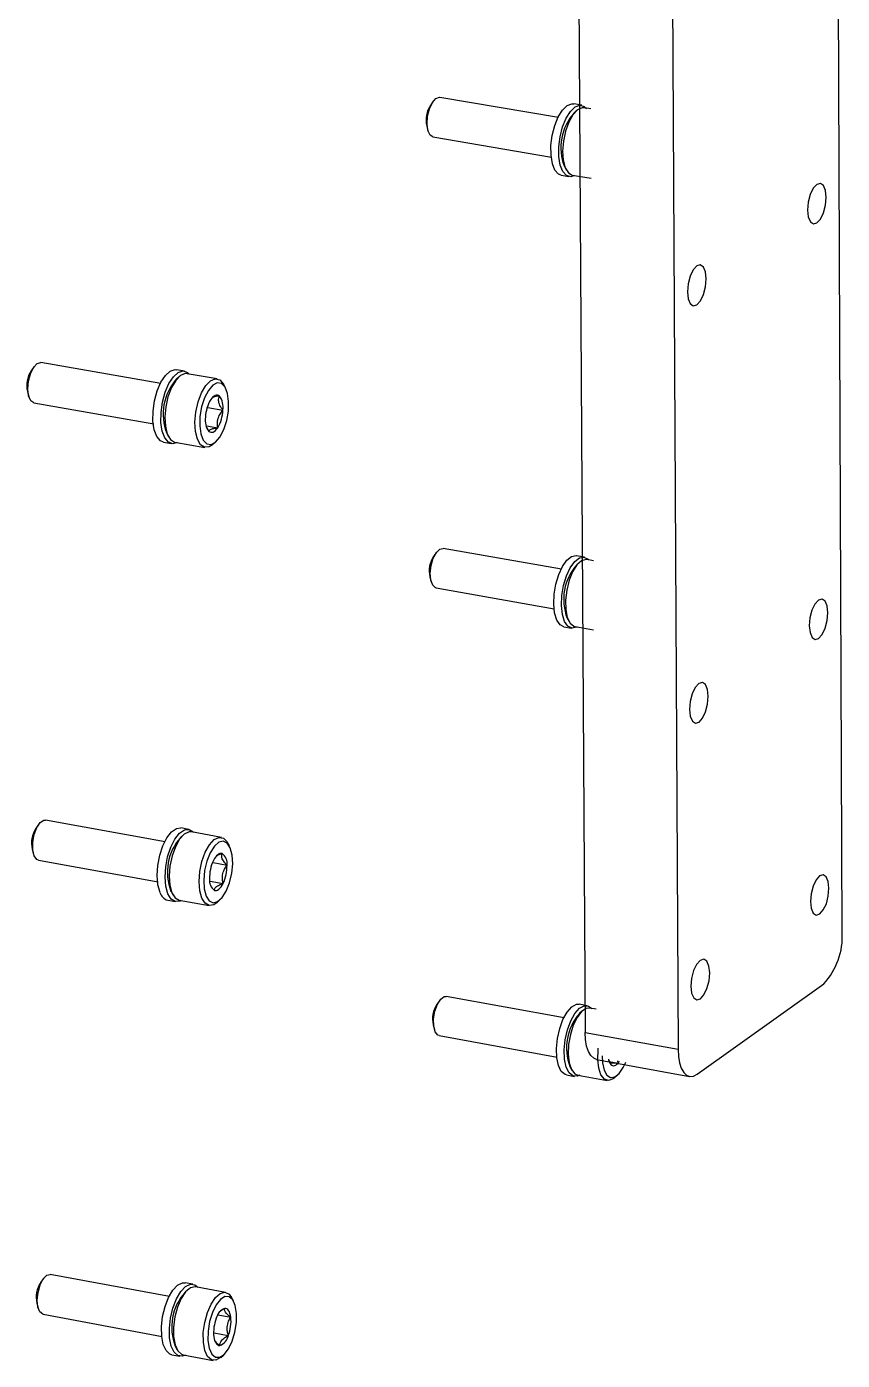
# Model space of a CAD drawing. Header units: millimetres. Extents: x 0 to 279, y 0 to 216.
# Drawn here: x 135.78 to 152.75, y 73.7 to 101.47 of the extents above; entities that cross this region are included whole.
import ezdxf

# ---------------------------------------------------------------- set-up
doc = ezdxf.new("R2010")
doc.units = ezdxf.units.MM

msp = doc.modelspace()

# ---------------------------------------------------------------- linework, layer by layer
at = {"color": 7, "linetype": 'Continuous', "lineweight": 25}
for p, q in [((152.749, 82.605), (152.661, 105.025)), ((147.267, 103.06), (147.402, 80.526)), ((149.217, 102.729), (149.335, 80.175)), ((146.848, 99.572), (144.379, 99.995)), ((144.242, 99.916), (144.181, 99.827)), ((147.33, 99.829), (147.166, 99.857)), ((147.231, 99.726), (147.171, 99.672)), ((147.521, 99.754), (147.386, 99.777)), ((144.105, 99.403), (144.132, 99.301)), ((144.232, 99.172), (146.701, 98.748)), ((146.901, 98.374), (147.065, 98.346)), ((146.971, 98.555), (147.01, 98.485)), ((147.135, 98.376), (147.524, 98.309)), ((138.577, 94.034), (136.08, 94.472)), ((135.938, 94.389), (135.877, 94.3)), ((139.066, 94.294), (138.9, 94.323)), ((138.962, 94.188), (138.902, 94.133)), ((139.748, 94.131), (139.123, 94.241)), ((135.8, 93.869), (135.826, 93.766)), ((139.917, 93.949), (139.878, 94.02)), ((135.929, 93.635), (138.427, 93.196)), ((139.554, 93.536), (139.866, 93.482)), ((139.524, 93.155), (139.757, 93.114)), ((138.629, 92.815), (138.795, 92.786)), ((138.698, 92.999), (138.736, 92.927)), ((138.867, 92.817), (139.492, 92.707)), ((139.652, 92.76), (139.713, 92.815)), ((146.907, 90.168), (144.446, 90.603)), ((144.31, 90.522), (144.249, 90.434)), ((147.386, 90.422), (147.223, 90.451)), ((147.289, 90.317), (147.228, 90.264)), ((147.577, 90.346), (147.442, 90.37)), ((144.173, 90.011), (144.199, 89.909)), ((144.299, 89.782), (146.759, 89.347)), ((147.028, 89.151), (147.066, 89.08)), ((146.958, 88.973), (147.121, 88.944)), ((147.191, 88.974), (147.579, 88.905)), ((136.037, 84.861), (135.976, 84.773)), ((138.667, 84.496), (136.178, 84.945)), ((139.154, 84.753), (138.989, 84.783)), ((139.833, 84.587), (139.21, 84.7)), ((139.051, 84.644), (138.99, 84.59)), ((140.001, 84.408), (139.963, 84.479)), ((135.898, 84.344), (135.924, 84.24)), ((136.027, 84.111), (138.516, 83.661)), ((139.66, 84.06), (139.951, 84.008)), ((139.602, 83.673), (139.87, 83.625)), ((138.786, 83.46), (138.824, 83.388)), ((138.717, 83.28), (138.882, 83.25)), ((138.954, 83.28), (139.577, 83.167)), ((139.736, 83.223), (139.797, 83.277)), ((149.73, 79.655), (152.367, 81.537)), ((144.377, 81.194), (144.316, 81.108)), ((146.965, 80.831), (144.512, 81.276)), ((147.443, 81.082), (147.28, 81.112)), ((147.346, 80.975), (147.285, 80.923)), ((147.632, 81.006), (147.498, 81.03)), ((144.24, 80.686), (144.266, 80.583)), ((144.365, 80.459), (146.817, 80.013)), ((147.402, 80.526), (149.335, 80.175)), ((147.085, 79.813), (147.123, 79.742)), ((147.641, 79.962), (149.573, 79.61)), ((147.904, 79.919), (148.087, 79.886)), ((148.087, 79.886), (148.085, 79.933)), ((147.014, 79.639), (147.177, 79.609)), ((147.247, 79.638), (147.861, 79.527)), ((148.013, 79.582), (148.073, 79.634)), ((136.135, 75.402), (136.074, 75.315)), ((138.756, 75.027), (136.275, 75.487)), ((139.241, 75.281), (139.077, 75.311)), ((139.139, 75.17), (139.078, 75.117)), ((139.918, 75.112), (139.297, 75.227)), ((140.085, 74.935), (140.047, 75.007)), ((135.996, 74.887), (136.022, 74.782)), ((136.125, 74.657), (138.605, 74.195)), ((139.77, 74.646), (140.03, 74.597)), ((139.684, 74.267), (139.978, 74.212)), ((138.873, 73.99), (138.911, 73.918)), ((138.805, 73.814), (138.969, 73.783)), ((139.04, 73.813), (139.661, 73.697)), ((139.819, 73.755), (139.88, 73.808))]:
    msp.add_line(p, q, dxfattribs=at)
at = {"color": 7, "linetype": 'Continuous', "lineweight": 25, "flags": 128}
for points in [[(144.131, 99.305), (144.113, 99.443), (144.124, 99.603), (144.163, 99.759), (144.224, 99.889), (144.297, 99.973), (144.371, 99.997), (144.379, 99.995)], [(146.901, 98.374), (146.849, 98.396), (146.774, 98.478), (146.72, 98.613), (146.692, 98.788), (146.691, 98.99), (146.718, 99.202), (146.77, 99.407), (146.844, 99.588), (146.933, 99.731), (147.031, 99.824), (147.128, 99.86), (147.166, 99.857)], [(147.177, 98.365), (147.103, 98.343), (147.013, 98.367), (146.938, 98.45), (146.884, 98.585), (146.856, 98.76), (146.855, 98.962), (146.882, 99.174), (146.934, 99.379), (147.008, 99.56), (147.097, 99.703), (147.194, 99.796), (147.292, 99.832), (147.381, 99.807), (147.427, 99.766)], [(147.386, 99.777), (147.337, 99.778), (147.24, 99.733), (147.145, 99.63), (147.06, 99.477), (146.993, 99.289), (146.95, 99.082), (146.934, 98.874), (146.947, 98.684), (146.989, 98.53), (147.054, 98.423), (147.135, 98.376)], [(144.232, 99.172), (144.176, 99.21), (144.131, 99.305)], [(152.221, 98.183), (152.147, 98.102), (152.084, 97.972), (152.043, 97.813), (152.029, 97.649), (152.044, 97.505), (152.087, 97.403), (152.15, 97.359), (152.225, 97.379), (152.299, 97.46), (152.361, 97.59), (152.403, 97.749), (152.417, 97.913), (152.402, 98.057), (152.359, 98.159), (152.296, 98.203), (152.221, 98.183)], [(149.723, 96.485), (149.648, 96.403), (149.584, 96.272), (149.543, 96.112), (149.528, 95.947), (149.544, 95.803), (149.587, 95.701), (149.651, 95.657), (149.727, 95.677), (149.802, 95.759), (149.865, 95.89), (149.907, 96.05), (149.921, 96.214), (149.905, 96.359), (149.862, 96.461), (149.798, 96.505), (149.723, 96.485)], [(135.822, 93.778), (135.806, 93.921), (135.819, 94.083), (135.861, 94.241), (135.925, 94.371), (136, 94.452), (136.077, 94.472), (136.08, 94.472)], [(138.629, 92.815), (138.567, 92.843), (138.491, 92.932), (138.438, 93.073), (138.411, 93.254), (138.412, 93.461), (138.443, 93.676), (138.499, 93.883), (138.577, 94.065), (138.67, 94.206), (138.771, 94.295), (138.871, 94.326), (138.9, 94.323)], [(138.911, 92.807), (138.824, 92.783), (138.733, 92.813), (138.657, 92.903), (138.604, 93.044), (138.577, 93.225), (138.578, 93.432), (138.609, 93.647), (138.665, 93.854), (138.743, 94.035), (138.836, 94.177), (138.937, 94.266), (139.037, 94.297), (139.129, 94.266), (139.167, 94.231)], [(139.123, 94.241), (139.082, 94.243), (138.982, 94.203), (138.883, 94.102), (138.795, 93.951), (138.723, 93.762), (138.676, 93.553), (138.658, 93.341), (138.669, 93.146), (138.709, 92.985), (138.775, 92.872), (138.86, 92.818), (138.867, 92.817)], [(139.652, 92.76), (139.582, 92.717), (139.485, 92.708), (139.4, 92.762), (139.335, 92.875), (139.295, 93.036), (139.283, 93.231), (139.302, 93.443), (139.349, 93.652), (139.42, 93.841), (139.509, 93.993), (139.608, 94.093), (139.707, 94.133), (139.799, 94.11), (139.875, 94.026), (139.878, 94.02)], [(139.962, 93.829), (139.911, 93.959), (139.838, 94.035), (139.749, 94.049), (139.655, 94), (139.563, 93.894), (139.483, 93.74), (139.423, 93.553), (139.388, 93.352), (139.382, 93.157), (139.406, 92.986), (139.457, 92.856), (139.531, 92.781), (139.619, 92.767), (139.713, 92.815), (139.805, 92.922), (139.885, 93.076), (139.945, 93.263), (139.98, 93.463), (139.985, 93.659), (139.962, 93.829)], [(135.929, 93.635), (135.867, 93.678), (135.822, 93.778)], [(139.793, 93.775), (139.773, 93.788), (139.751, 93.795), (139.728, 93.796), (139.705, 93.789), (139.681, 93.776), (139.657, 93.757), (139.634, 93.732), (139.611, 93.701)], [(139.575, 93.04), (139.596, 93.027), (139.617, 93.02), (139.64, 93.02), (139.664, 93.026), (139.687, 93.039), (139.711, 93.058), (139.735, 93.084), (139.757, 93.114)], [(144.192, 89.941), (144.18, 90.085), (144.199, 90.246), (144.243, 90.398), (144.307, 90.519), (144.381, 90.59), (144.446, 90.603)], [(146.958, 88.973), (146.881, 89.013), (146.812, 89.112), (146.766, 89.259), (146.747, 89.443), (146.755, 89.649), (146.791, 89.86), (146.851, 90.059), (146.93, 90.229), (147.022, 90.358), (147.12, 90.435), (147.215, 90.452), (147.223, 90.451)], [(147.233, 88.965), (147.224, 88.961), (147.129, 88.942), (147.044, 88.984), (146.975, 89.083), (146.93, 89.23), (146.91, 89.414), (146.918, 89.62), (146.954, 89.831), (147.014, 90.03), (147.093, 90.201), (147.185, 90.329), (147.283, 90.406), (147.378, 90.424), (147.464, 90.381), (147.483, 90.361)], [(147.442, 90.37), (147.422, 90.372), (147.327, 90.345), (147.231, 90.258), (147.142, 90.118), (147.069, 89.939), (147.018, 89.736), (146.994, 89.527), (146.998, 89.332), (147.03, 89.166), (147.088, 89.046), (147.167, 88.981), (147.191, 88.974)], [(144.299, 89.782), (144.29, 89.784), (144.23, 89.836), (144.192, 89.941)], [(152.257, 89.526), (152.183, 89.444), (152.12, 89.314), (152.079, 89.155), (152.065, 88.991), (152.08, 88.849), (152.123, 88.749), (152.186, 88.706), (152.26, 88.727), (152.334, 88.809), (152.396, 88.94), (152.438, 89.099), (152.452, 89.262), (152.437, 89.404), (152.394, 89.504), (152.331, 89.547), (152.257, 89.526)], [(149.767, 87.79), (149.692, 87.707), (149.629, 87.576), (149.587, 87.416), (149.573, 87.252), (149.589, 87.109), (149.632, 87.009), (149.696, 86.966), (149.771, 86.988), (149.845, 87.071), (149.908, 87.202), (149.95, 87.361), (149.964, 87.525), (149.948, 87.668), (149.905, 87.769), (149.842, 87.812), (149.767, 87.79)], [(136.027, 84.111), (135.992, 84.126), (135.938, 84.201), (135.908, 84.326), (135.908, 84.481), (135.938, 84.644), (135.993, 84.789), (136.064, 84.894), (136.142, 84.944), (136.178, 84.945)], [(138.557, 83.441), (138.513, 83.597), (138.497, 83.789), (138.51, 84), (138.551, 84.213), (138.616, 84.412), (138.701, 84.58), (138.797, 84.703), (138.899, 84.772), (138.989, 84.783)], [(138.722, 83.411), (138.679, 83.567), (138.663, 83.759), (138.676, 83.97), (138.716, 84.183), (138.781, 84.382), (138.866, 84.55), (138.963, 84.674), (139.064, 84.743), (139.161, 84.751), (139.247, 84.699), (139.254, 84.691)], [(139.21, 84.7), (139.161, 84.7), (139.061, 84.653), (138.963, 84.546), (138.876, 84.391), (138.807, 84.199), (138.762, 83.989), (138.746, 83.779), (138.76, 83.588), (138.802, 83.433)], [(139.426, 83.32), (139.383, 83.475), (139.37, 83.666), (139.386, 83.876), (139.43, 84.087), (139.499, 84.278), (139.587, 84.434), (139.684, 84.54), (139.784, 84.587), (139.877, 84.572), (139.954, 84.494), (139.963, 84.479)], [(139.517, 83.364), (139.581, 83.265), (139.663, 83.225), (139.756, 83.248), (139.85, 83.332), (139.936, 83.467), (140.005, 83.641), (140.052, 83.838), (140.07, 84.037), (140.06, 84.219), (140.02, 84.367), (139.957, 84.466), (139.874, 84.506), (139.782, 84.484), (139.688, 84.4), (139.602, 84.265), (139.533, 84.09), (139.486, 83.894), (139.467, 83.694), (139.478, 83.512), (139.517, 83.364)], [(139.85, 84.249), (139.828, 84.253), (139.805, 84.25), (139.782, 84.241), (139.758, 84.226), (139.734, 84.204), (139.711, 84.177), (139.689, 84.144), (139.668, 84.107)], [(139.688, 83.483), (139.71, 83.479), (139.733, 83.481), (139.756, 83.49), (139.78, 83.506), (139.804, 83.527), (139.827, 83.555), (139.849, 83.588), (139.87, 83.625)], [(152.28, 83.786), (152.207, 83.704), (152.144, 83.573), (152.103, 83.414), (152.089, 83.251), (152.104, 83.11), (152.147, 83.01), (152.21, 82.969), (152.284, 82.991), (152.357, 83.074), (152.42, 83.204), (152.461, 83.363), (152.475, 83.526), (152.46, 83.667), (152.417, 83.767), (152.354, 83.808), (152.28, 83.786)], [(138.998, 83.272), (138.973, 83.261), (138.875, 83.251), (138.789, 83.303), (138.722, 83.411)], [(138.802, 83.433), (138.869, 83.327), (138.954, 83.28)], [(139.736, 83.223), (139.676, 83.183), (139.579, 83.167), (139.493, 83.214), (139.426, 83.32)], [(149.796, 82.025), (149.721, 81.942), (149.658, 81.811), (149.617, 81.651), (149.603, 81.487), (149.618, 81.345), (149.661, 81.246), (149.725, 81.204), (149.8, 81.227), (149.874, 81.31), (149.937, 81.442), (149.979, 81.601), (149.993, 81.764), (149.977, 81.907), (149.934, 82.006), (149.871, 82.048), (149.796, 82.025)], [(144.252, 80.658), (144.25, 80.809), (144.277, 80.968), (144.329, 81.113), (144.397, 81.22), (144.472, 81.273), (144.512, 81.276)], [(147.014, 79.639), (146.983, 79.648), (146.905, 79.714), (146.847, 79.833), (146.812, 79.996), (146.805, 80.191), (146.826, 80.4), (146.872, 80.607), (146.941, 80.795), (147.027, 80.95), (147.122, 81.057), (147.22, 81.11), (147.28, 81.112)], [(147.288, 79.632), (147.237, 79.611), (147.146, 79.618), (147.068, 79.684), (147.009, 79.803), (146.975, 79.967), (146.968, 80.161), (146.988, 80.37), (147.035, 80.577), (147.104, 80.766), (147.19, 80.92), (147.285, 81.028), (147.382, 81.08), (147.474, 81.073), (147.539, 81.023)], [(147.498, 81.03), (147.424, 81.023), (147.327, 80.959), (147.235, 80.839), (147.155, 80.675), (147.094, 80.48), (147.058, 80.272), (147.05, 80.07), (147.07, 79.891), (147.118, 79.752), (147.188, 79.664), (147.247, 79.638)], [(144.365, 80.459), (144.336, 80.47), (144.282, 80.539), (144.252, 80.658)], [(147.641, 79.962), (147.58, 79.987), (147.52, 80.044), (147.47, 80.13), (147.433, 80.242), (147.41, 80.376), (147.402, 80.526)], [(148.013, 79.582), (147.983, 79.559), (147.888, 79.525), (147.802, 79.553), (147.731, 79.64), (147.684, 79.779), (147.663, 79.958), (147.672, 80.16), (147.676, 80.197)], [(147.758, 80.037), (147.765, 79.889), (147.798, 79.738), (147.856, 79.633), (147.932, 79.585), (148.02, 79.599), (148.111, 79.672), (148.196, 79.798), (148.245, 79.905)], [(149.335, 80.175), (149.343, 80.025), (149.366, 79.891), (149.403, 79.778), (149.452, 79.692), (149.512, 79.635), (149.58, 79.609), (149.653, 79.616), (149.73, 79.655)], [(147.919, 79.88), (147.936, 79.859), (147.954, 79.843), (147.974, 79.834), (147.996, 79.832), (148.018, 79.836), (148.041, 79.846), (148.064, 79.863), (148.087, 79.886)], [(148.087, 79.886), (148.109, 79.914), (148.118, 79.927)], [(136.125, 74.657), (136.12, 74.657), (136.057, 74.704), (136.016, 74.807), (136.002, 74.95), (136.019, 75.112), (136.064, 75.267), (136.129, 75.393), (136.205, 75.47), (136.275, 75.487)], [(138.684, 73.899), (138.626, 74.025), (138.593, 74.195), (138.588, 74.394), (138.612, 74.607), (138.662, 74.817), (138.735, 75.006), (138.825, 75.159), (138.924, 75.263), (139.025, 75.311), (139.077, 75.311)], [(138.849, 73.869), (138.79, 73.995), (138.757, 74.164), (138.753, 74.364), (138.776, 74.577), (138.827, 74.786), (138.9, 74.975), (138.99, 75.128), (139.089, 75.233), (139.189, 75.28), (139.283, 75.267), (139.341, 75.221)], [(139.297, 75.227), (139.287, 75.229), (139.19, 75.206), (139.09, 75.122), (138.998, 74.984), (138.921, 74.805), (138.866, 74.601), (138.837, 74.39), (138.839, 74.19), (138.869, 74.02), (138.926, 73.894)], [(139.547, 73.778), (139.49, 73.904), (139.46, 74.074), (139.458, 74.274), (139.487, 74.486), (139.542, 74.69), (139.619, 74.869), (139.711, 75.006), (139.811, 75.09), (139.908, 75.114), (139.995, 75.074), (140.047, 75.007)], [(139.635, 73.829), (139.71, 73.764), (139.799, 73.761), (139.893, 73.82), (139.983, 73.934), (140.06, 74.094), (140.117, 74.283), (140.149, 74.482), (140.151, 74.673), (140.124, 74.837), (140.071, 74.957), (139.996, 75.022), (139.908, 75.025), (139.814, 74.967), (139.724, 74.852), (139.646, 74.693), (139.589, 74.504), (139.557, 74.304), (139.555, 74.113), (139.582, 73.949), (139.635, 73.829)], [(140.03, 74.597), (140.023, 74.638), (140.013, 74.675), (140, 74.707), (139.985, 74.733), (139.967, 74.754), (139.948, 74.769), (139.927, 74.777), (139.905, 74.778)], [(139.677, 74.188), (139.684, 74.148), (139.694, 74.111), (139.706, 74.079), (139.722, 74.053), (139.739, 74.032), (139.758, 74.017), (139.779, 74.009), (139.802, 74.008)], [(138.805, 73.814), (138.763, 73.827), (138.684, 73.899)], [(139.084, 73.807), (139.021, 73.784), (138.928, 73.797), (138.849, 73.869)], [(138.926, 73.894), (139.005, 73.824), (139.04, 73.813)], [(139.819, 73.755), (139.818, 73.754), (139.719, 73.7), (139.626, 73.708), (139.547, 73.778)]]:
    msp.add_lwpolyline(points, dxfattribs=at)
at = {"color": 7, "linetype": 'Continuous', "lineweight": 25}
for centre, radius, start, end in [((144.629, 99.528), 0.538, 146.2204, 193.1765), ((147.986, 98.95), 1.089, 138.4576, 201.2765), ((136.31, 94), 0.527, 145.3057, 194.3066), ((139.713, 93.402), 1.092, 137.9778, 201.6463), ((140.278, 93.304), 0.776, 149.2204, 177.807), ((139.487, 93.543), 0.384, 350.7834, 37.1542), ((139.881, 93.272), 0.384, 170.774, 217.203), ((139.09, 93.511), 0.776, 329.2372, 357.8), ((144.682, 90.138), 0.525, 145.6017, 194.0203), ((148.046, 89.542), 1.091, 138.5867, 201.0472), ((136.429, 84.469), 0.546, 146.2084, 193.3015), ((139.808, 83.859), 1.098, 138.2066, 201.3158), ((139.698, 84.043), 0.256, 351.9653, 53.3593), ((140.423, 83.747), 0.836, 154.492, 181.5516), ((139.114, 83.985), 0.837, 334.5043, 1.5428), ((139.84, 83.688), 0.255, 171.9526, 233.4327), ((138.77, 83.493), 0.22, 193.6665, 256.0567), ((151.307, 82.518), 1.445, 317.1812, 3.4416), ((144.77, 80.808), 0.544, 146.5432, 192.979), ((148.107, 80.201), 1.093, 138.705, 200.8297), ((148.157, 80.022), 0.277, 191.0771, 210.7682), ((136.508, 75.015), 0.527, 145.3414, 194.0671), ((139.896, 74.386), 1.096, 138.2226, 201.1991), ((140.005, 74.513), 0.283, 110.7113, 167.6698), ((140.501, 74.275), 0.829, 158.8237, 185.9614), ((139.205, 74.512), 0.829, 338.8331, 5.9496), ((139.701, 74.273), 0.284, 290.7792, 347.6593)]:
    msp.add_arc(centre, radius, start, end, dxfattribs=at)
for points, knots in [([(139.793, 93.775), (139.744, 93.768), (139.67, 93.758), (139.642, 93.738), (139.632, 93.731)], [0, 0, 0, 0, 0.6485932, 1, 1, 1, 1]), ([(139.866, 93.482), (139.854, 93.497), (139.818, 93.547), (139.775, 93.635), (139.774, 93.718), (139.788, 93.76), (139.793, 93.775)], [0, 0, 0, 0, 0.156025, 0.493707, 0.819058, 1, 1, 1, 1]), ([(139.757, 93.114), (139.754, 93.141), (139.747, 93.197), (139.756, 93.295), (139.797, 93.395), (139.845, 93.455), (139.866, 93.482)], [0, 0, 0, 0, 0.216453, 0.440306, 0.751896, 1, 1, 1, 1]), ([(139.528, 93.118), (139.532, 93.108), (139.543, 93.082), (139.563, 93.056), (139.575, 93.04)], [0, 0, 0, 0, 0.379261, 1, 1, 1, 1]), ([(139.575, 93.04), (139.577, 93.047), (139.58, 93.062), (139.609, 93.084), (139.67, 93.103), (139.73, 93.111), (139.757, 93.114)], [0, 0, 0, 0, 0.216453, 0.440306, 0.751896, 1, 1, 1, 1]), ([(139.85, 84.249), (139.826, 84.241), (139.786, 84.228), (139.756, 84.211), (139.744, 84.204)], [0, 0, 0, 0, 0.5889859, 1, 1, 1, 1]), ([(139.951, 84.008), (139.936, 84.023), (139.894, 84.066), (139.845, 84.141), (139.837, 84.205), (139.847, 84.238), (139.85, 84.249)], [0, 0, 0, 0, 0.180942, 0.506293, 0.843975, 1, 1, 1, 1]), ([(139.87, 83.625), (139.864, 83.653), (139.853, 83.71), (139.856, 83.813), (139.89, 83.917), (139.932, 83.98), (139.951, 84.008)], [0, 0, 0, 0, 0.2164527, 0.4403056, 0.751896, 1, 1, 1, 1]), ([(139.607, 83.588), (139.618, 83.569), (139.638, 83.533), (139.672, 83.498), (139.688, 83.483)], [0, 0, 0, 0, 0.556909, 1, 1, 1, 1]), ([(139.688, 83.483), (139.693, 83.507), (139.703, 83.548), (139.783, 83.596), (139.843, 83.616), (139.87, 83.625)], [0, 0, 0, 0, 0.439122, 0.751371, 1, 1, 1, 1]), ([(147.919, 79.88), (147.92, 79.882), (147.921, 79.887), (147.947, 79.892), (148.004, 79.891), (148.061, 79.887), (148.087, 79.886)], [0, 0, 0, 0, 0.216453, 0.440306, 0.751896, 1, 1, 1, 1]), ([(139.905, 74.778), (139.881, 74.766), (139.841, 74.746), (139.811, 74.721), (139.798, 74.71)], [0, 0, 0, 0, 0.574531, 1, 1, 1, 1]), ([(140.03, 74.597), (140.013, 74.609), (139.968, 74.643), (139.911, 74.7), (139.897, 74.747), (139.903, 74.771), (139.905, 74.778)], [0, 0, 0, 0, 0.180942, 0.506293, 0.843975, 1, 1, 1, 1]), ([(139.978, 74.212), (139.971, 74.241), (139.956, 74.299), (139.951, 74.401), (139.976, 74.506), (140.013, 74.569), (140.03, 74.597)], [0, 0, 0, 0, 0.216453, 0.440306, 0.751896, 1, 1, 1, 1]), ([(139.802, 74.008), (139.807, 74.041), (139.815, 74.098), (139.893, 74.167), (139.952, 74.199), (139.978, 74.212)], [0, 0, 0, 0, 0.439122, 0.751371, 1, 1, 1, 1]), ([(139.689, 74.117), (139.69, 74.114), (139.696, 74.093), (139.741, 74.053), (139.786, 74.02), (139.802, 74.008)], [0, 0, 0, 0, 0.090889, 0.675096, 1, 1, 1, 1])]:
    msp.add_open_spline(points, degree=3, knots=knots, dxfattribs=at)

doc.saveas('drawing.dxf')
